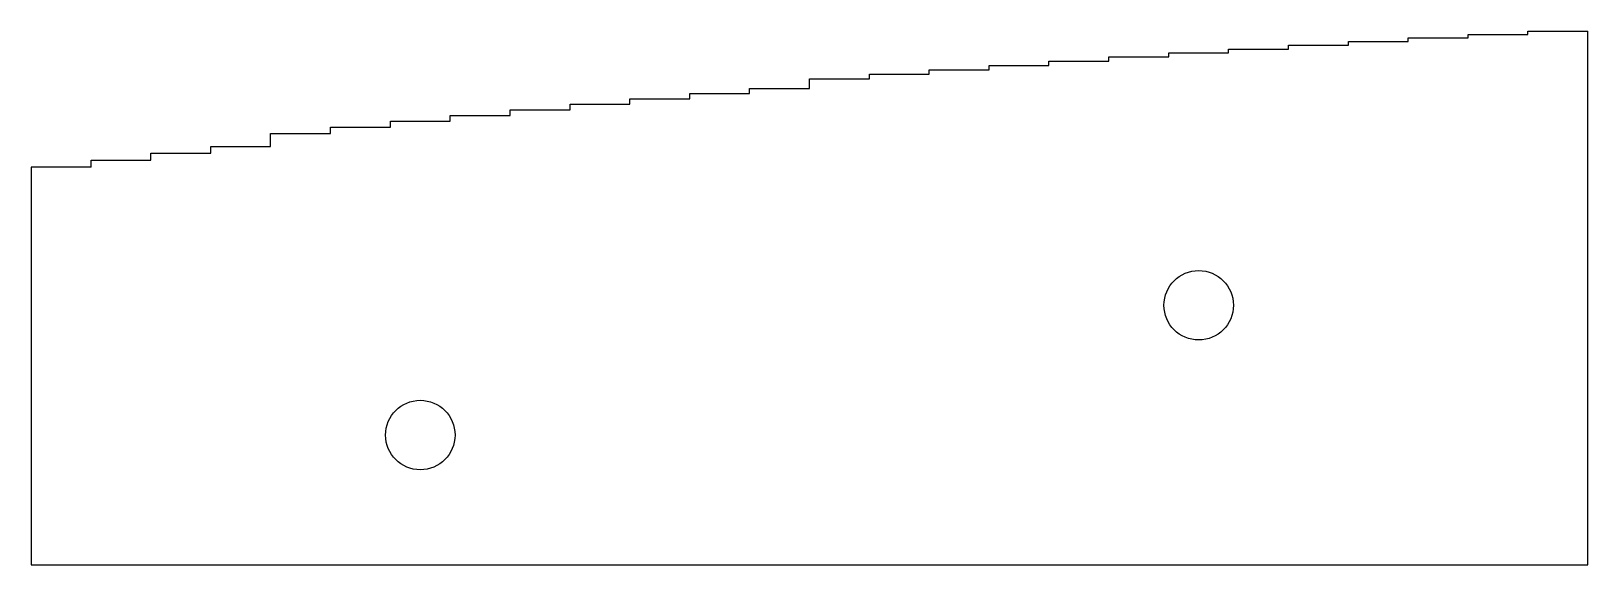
# Model space of a CAD drawing. Header units: millimetres. Extents: x 0 to 3, y 0 to 1.03.
import ezdxf

# ---------------------------------------------------------------- set-up
doc = ezdxf.new("R2010")
doc.units = ezdxf.units.MM

msp = doc.modelspace()

# ---------------------------------------------------------------- linework, layer by layer
at = {"color": 0}
msp.add_line((3, 0), (3, 1.028), dxfattribs=at)
for points in [[(2.7692, 1.0148), (2.7692, 1.0214), (2.8846, 1.0214)], [(2.8846, 1.0214), (2.8846, 1.028), (3, 1.028)], [(2.3077, 0.9859), (2.3077, 0.9935), (2.4231, 0.9935)], [(2.4231, 0.9935), (2.4231, 1.0008), (2.5385, 1.0008)], [(2.5385, 1.0008), (2.5385, 1.0079), (2.6538, 1.0079)], [(2.6538, 1.0079), (2.6538, 1.0148), (2.7692, 1.0148)], [(1.8462, 0.9536), (1.8462, 0.962), (1.9615, 0.962)], [(1.9615, 0.962), (1.9615, 0.9702), (2.0769, 0.9702)], [(2.0769, 0.9702), (2.0769, 0.9782), (2.1923, 0.9782)], [(2.1923, 0.9782), (2.1923, 0.9859), (2.3077, 0.9859)], [(1.5, 0.9173), (1.5, 0.936), (1.6154, 0.936)], [(1.6154, 0.936), (1.6154, 0.9449), (1.7308, 0.9449)], [(1.7308, 0.9449), (1.7308, 0.9536), (1.8462, 0.9536)], [(1.2692, 0.8975), (1.2692, 0.9076), (1.3846, 0.9076)], [(1.3846, 0.9076), (1.3846, 0.9173), (1.5, 0.9173)], [(0.9231, 0.8656), (0.9231, 0.8766), (1.0385, 0.8766)], [(1.0385, 0.8766), (1.0385, 0.8872), (1.1538, 0.8872)], [(1.1538, 0.8872), (1.1538, 0.8975), (1.2692, 0.8975)], [(0.5769, 0.8308), (0.5769, 0.8428), (0.6923, 0.8428)], [(0.6923, 0.8428), (0.6923, 0.8544), (0.8077, 0.8544)], [(0.8077, 0.8544), (0.8077, 0.8656), (0.9231, 0.8656)], [(0.4615, 0.8059), (0.4615, 0.8308), (0.5769, 0.8308)], [(0.2308, 0.7795), (0.2308, 0.7929), (0.3462, 0.7929)], [(0.3462, 0.7929), (0.3462, 0.8059), (0.4615, 0.8059)], [(0.1154, 0.7657), (0, 0.7657), (0, 0), (3, 0)], [(0.1154, 0.7657), (0.1154, 0.7795), (0.2308, 0.7795)]]:
    msp.add_lwpolyline(points, dxfattribs=at)
for centre in [(2.25, 0.5), (0.75, 0.25)]:
    msp.add_circle(centre, 0.0669, dxfattribs=at)

doc.saveas('drawing.dxf')
